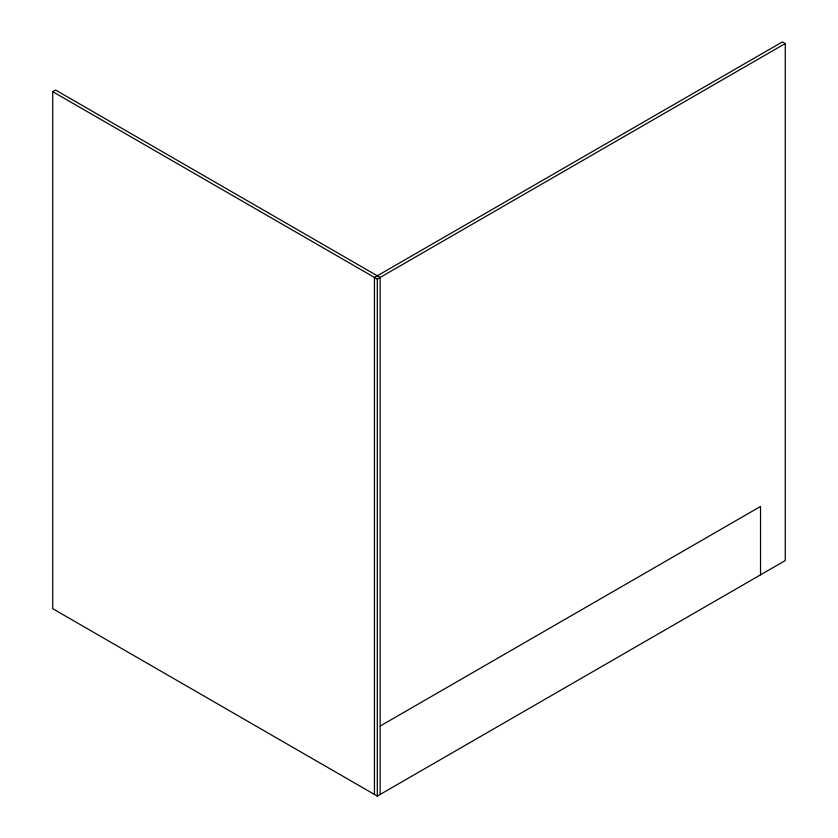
<?xml version="1.0" encoding="UTF-8"?>
<svg xmlns="http://www.w3.org/2000/svg" width="838" height="838" viewBox="0 0 838 838"><rect width="100%" height="100%" fill="white"/><g stroke="black" fill="none" stroke-linecap="round" stroke-linejoin="round"><path stroke-width="1.26" d="M374.46 794.455L374.46 277.43L782.42 41.9L785.258 43.545L785.258 560.57L377.299 796.1L52.742 608.713L52.742 91.688L55.58 90.043L380.148 277.43L380.148 794.455M52.742 91.688L377.299 279.075L785.258 43.545M380.148 726.064L760.527 506.456L760.527 574.847M377.299 279.075L377.299 796.1"/></g></svg>
